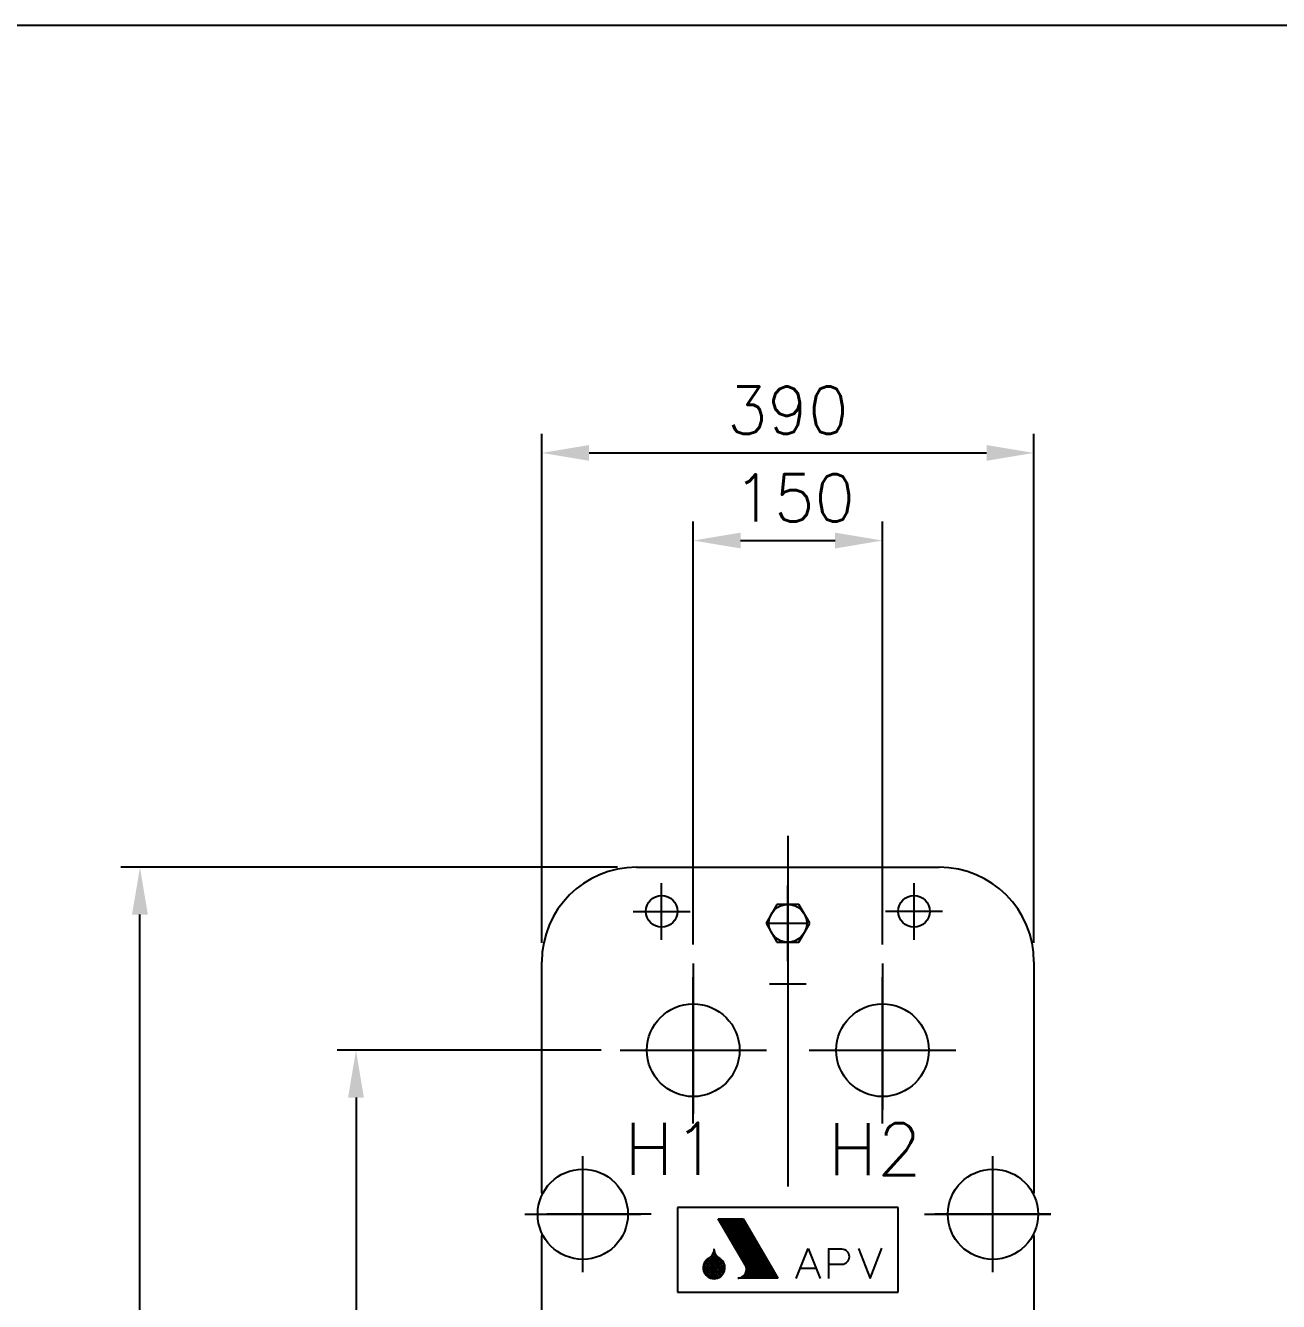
# Model space of a CAD drawing. Extents: x -206 to 10250, y 32 to 7175.
# Drawn here: x 4943 to 6669, y 5417 to 7175 of the extents above; entities that cross this region are included whole.
import ezdxf

# ---------------------------------------------------------------- set-up
doc = ezdxf.new("R2010")
doc.units = 0
doc.header["$LTSCALE"] = 187.5
doc.header["$PDSIZE"] = 200
doc.linetypes.add('CENTER', pattern=[2, 1.25, -0.25, 0.25, -0.25])
doc.layers.get('DEFPOINTS').update_dxf_attribs({"linetype": 'CONTINUOUS'})
for name, color, linetype in [('csl', 1, 'CENTER'), ('dim', 1, 'CONTINUOUS'), ('fsl', 3, 'CONTINUOUS'), ('HATCH', 4, 'CONTINUOUS'), ('MAINFRAME', 7, 'CONTINUOUS'), ('text', 2, 'CONTINUOUS'), ('TSL', 6, 'CONTINUOUS')]:
    doc.layers.add(name, color=color, linetype=linetype)
doc.styles.add('25', font='romans.shx', dxfattribs={"height": 62.5})
doc.styles.get("Standard").update_dxf_attribs({"font": 'romans'})
doc.dimstyles.get("Standard").update_dxf_attribs({"dimscale": 25, "dimtxt": 2.5, "dimasz": 2.5, "dimexe": 1, "dimexo": 1, "dimgap": 0.5, "dimtad": 1, "dimdec": 8, "dimdsep": 46, "dimtxsty": 'STANDARD', "dimcen": 3.5, "dimdle": 2, "dimclrd": 256, "dimclre": 256, "dimclrt": 2, "dimadec": 0, "dimazin": 0, "dimtfac": 0.72, "dimtmove": 0, "dimatfit": 0, "dimfxl": 1, "dimtolj": 1, "dimarcsym": 0})

# ---------------------------------------------------------------- blocks, each defined once
blk = doc.blocks.new('*d2_20')
at = {"layer": 'DEFPOINTS', "color": 0}
for p in [(5100.6, 6015.4), (5784.5, 6015.4), (5684.5, 3590.9)]:
    blk.add_point(p, dxfattribs=at)
at = {"layer": 'DIM', "lineweight": -2}
for p, q in [((5758.4, 6015.4), (5074.5, 6015.4)), ((5100.6, 3656.1), (5100.6, 5950.2)), ((5658.4, 3590.9), (5074.5, 3590.9))]:
    blk.add_line(p, q, dxfattribs=at)
at = {"layer": 'DIM'}
for points in [[(5089.7, 5950.2), (5111.5, 5950.2), (5100.6, 6015.4)], [(5089.7, 3656.1), (5111.5, 3656.1), (5100.6, 3590.9)]]:
    blk.add_solid(points, dxfattribs=at)
at = {"layer": 'DIM', "color": 2, "insert": (5041.9, 4803.2), "char_height": 65.19, "attachment_point": 5, "rotation": 90}
blk.add_mtext('\\A1;1395', dxfattribs=at)
blk = doc.blocks.new('*d7_25')
at = {"layer": 'DEFPOINTS', "color": 0}
for p in [(6123.4, 6465.5), (5862.7, 5882.8), (6123.4, 5882.8)]:
    blk.add_point(p, dxfattribs=at)
at = {"layer": 'DIM', "lineweight": -2}
for p, q in [((5862.7, 5908.9), (5862.7, 6491.6)), ((6123.4, 5908.9), (6123.4, 6491.6)), ((5927.9, 6465.5), (6058.2, 6465.5))]:
    blk.add_line(p, q, dxfattribs=at)
at = {"layer": 'DIM'}
for points in [[(5927.9, 6476.4), (5927.9, 6454.6), (5862.7, 6465.5)], [(6058.2, 6476.4), (6058.2, 6454.6), (6123.4, 6465.5)]]:
    blk.add_solid(points, dxfattribs=at)
at = {"layer": 'DIM', "color": 2, "insert": (6001.8, 6524.2), "char_height": 65.19, "attachment_point": 5}
blk.add_mtext('\\A1;150', dxfattribs=at)
blk = doc.blocks.new('*d8_26')
at = {"layer": 'DEFPOINTS', "color": 0}
for p in [(6332, 6586.2), (5654.1, 5885.1), (6332, 5885.1)]:
    blk.add_point(p, dxfattribs=at)
at = {"layer": 'DIM', "lineweight": -2}
for p, q in [((5654.1, 5911.1), (5654.1, 6612.3)), ((6332, 5911.1), (6332, 6612.3)), ((5719.3, 6586.2), (6266.8, 6586.2))]:
    blk.add_line(p, q, dxfattribs=at)
at = {"layer": 'DIM'}
for points in [[(5719.3, 6597.1), (5719.3, 6575.4), (5654.1, 6586.2)], [(6266.8, 6597.1), (6266.8, 6575.4), (6332, 6586.2)]]:
    blk.add_solid(points, dxfattribs=at)
at = {"layer": 'DIM', "color": 2, "insert": (5993, 6644.9), "char_height": 65.19, "attachment_point": 5}
blk.add_mtext('\\A1;390', dxfattribs=at)
blk = doc.blocks.new('*d9_27')
at = {"layer": 'DEFPOINTS', "color": 0}
for p in [(5761.9, 5763.4), (5398.2, 4372.7), (5762.8, 4372.7)]:
    blk.add_point(p, dxfattribs=at)
at = {"layer": 'DIM', "lineweight": -2}
for p, q in [((5735.8, 5763.4), (5372.1, 5763.4)), ((5398.2, 5698.2), (5398.2, 4437.9)), ((5736.7, 4372.7), (5372.1, 4372.7))]:
    blk.add_line(p, q, dxfattribs=at)
at = {"layer": 'DIM'}
for points in [[(5387.3, 5698.2), (5409, 5698.2), (5398.2, 5763.4)], [(5387.3, 4437.9), (5409, 4437.9), (5398.2, 4372.7)]]:
    blk.add_solid(points, dxfattribs=at)
at = {"layer": 'DIM', "color": 2, "insert": (5339.5, 5068.1), "char_height": 65.19, "attachment_point": 5, "rotation": 90}
blk.add_mtext('\\A1;800', dxfattribs=at)

msp = doc.modelspace()

# ---------------------------------------------------------------- linework, layer by layer
at = {"layer": 'CSL', "ltscale": 10}
for p, q in [((5993.04746178, 6058.54142887), (5993.04746178, 5575.47747365)), ((5862.67500673, 5882.82830331), (5862.67500673, 5675.74639731)), ((6123.41991683, 5882.82830331), (6123.41991683, 5681.13128264)), ((5862.67500673, 5662.55451589), (5862.67500673, 5864.19724637)), ((6123.41991683, 5662.55451589), (6123.41991683, 5864.19724637)), ((5761.85364149, 5763.37588113), (5963.49637197, 5763.37588113)), ((6022.59855159, 5763.37588113), (6224.24128207, 5763.37588113)), ((5710.57380917, 5457.49750371), (5710.57380917, 5617.29641437)), ((5710.57380917, 5457.49750371), (5710.57380917, 5617.29641437)), ((6275.52111439, 5457.49750371), (6275.52111439, 5617.29641437)), ((6275.52111439, 5457.49750371), (6275.52111439, 5617.29641437)), ((5630.67435384, 5537.39695904), (5790.4732645, 5537.39695904)), ((5630.67435384, 5537.39695904), (5790.4732645, 5537.39695904)), ((5804.72135133, 5537.39695904), (5661.03227625, 5537.39695904)), ((6181.37357223, 5537.39695904), (6325.06264731, 5537.39695904)), ((6195.62165906, 5537.39695904), (6355.42056972, 5537.39695904)), ((6355.42056972, 5537.39695904), (6195.62165906, 5537.39695904))]:
    msp.add_line(p, q, dxfattribs=at)
at = {"layer": 'CSL', "linetype": 'Continuous', "ltscale": 10}
for p, q in [((5819.21752171, 5915.47707869), (5819.21752171, 5993.70055172)), ((5819.21752171, 5915.47707869), (5819.21752171, 5993.70055172)), ((5993.04746178, 5886.09981882), (5993.04746178, 5990.39778286)), ((6166.87740185, 5915.47707869), (6166.87740185, 5993.70055172)), ((6166.87740185, 5915.47707869), (6166.87740185, 5993.70055172)), ((5780.1057852, 5954.58881521), (5858.32925823, 5954.58881521)), ((5780.1057852, 5954.58881521), (5858.32925823, 5954.58881521)), ((6205.98913837, 5954.58881521), (6127.76566533, 5954.58881521)), ((6205.98913837, 5954.58881521), (6127.76566533, 5954.58881521)), ((5967.91789375, 5938.24880084), (6018.17702981, 5938.24880084)), ((5967.91789375, 5854.81042961), (6018.17702981, 5854.81042961))]:
    msp.add_line(p, q, dxfattribs=at)
at = {"layer": 'DIM'}
for p, q in [((5993.04746178, 5923.299426), (5993.04746178, 5958.06541401)), ((6314.17931129, 5940.68242), (6314.17931129, 5940.68242))]:
    msp.add_line(p, q, dxfattribs=at)
at = {"layer": 'FSL'}
for p, q in [((5784.4515337, 6015.42929423), (6201.64338986, 6015.42929423)), ((5977.99334738, 5964.32329185), (5962.93923297, 5938.24880084)), ((6008.10157618, 5964.32329185), (5977.99334738, 5964.32329185)), ((6023.15569059, 5938.24880084), (6008.10157618, 5964.32329185)), ((5962.93923297, 5938.24880084), (5977.99334738, 5912.17430983)), ((6008.10157618, 5912.17430983), (6023.15569059, 5938.24880084)), ((5977.99334738, 5912.17430983), (6008.10157618, 5912.17430983)), ((5654.07907865, 5566.94804885), (5654.07907865, 5885.05683918)), ((6332.01584492, 5885.05683918), (6332.01584492, 5566.94804885)), ((5654.07907865, 4628.92789298), (5654.07907865, 5507.84586923)), ((6332.01584492, 5507.84586923), (6332.01584492, 4628.92789298))]:
    msp.add_line(p, q, dxfattribs=at)
for centre, radius in [((5819.21752171, 5954.58881521), 21.72874251), ((5819.21752171, 5954.58881521), 21.72874251), ((5993.04746178, 5938.24880084), 26.07449101), ((6166.87740185, 5954.58881521), 21.72874251), ((6166.87740185, 5954.58881521), 21.72874251), ((5862.67500673, 5763.37588113), 63.88250298), ((6123.41991683, 5763.37588113), 63.88250298), ((5710.57380917, 5537.39695904), 62.14420357), ((6275.52111439, 5537.39695904), 62.14420357)]:
    msp.add_circle(centre, radius, dxfattribs=at)
for centre, radius, start, end in [((5784.4515337, 5885.05683918), 130.37245505, 90, 180), ((6201.64338986, 5885.05683918), 130.37245505, 0, 90), ((5656.68652775, 5566.94804885), 2.6074491, 180, 227.1751165545), ((6329.40839581, 5566.94804885), 2.6074491, 312.8248834454, 0), ((5656.68652775, 5507.84586923), 2.6074491, 132.8248834455, 180), ((6329.40839581, 5507.84586923), 2.6074491, 0, 47.1751165546)]:
    msp.add_arc(centre, radius, start, end, dxfattribs=at)
at = {"layer": 'HATCH'}
for p, q in [((5934.45331382, 5467.80231245), (5897.27200194, 5530.93778493)), ((5897.27200194, 5530.93778493), (5931.27643035, 5530.93778493)), ((5897.2951733, 5530.89843897), (5897.33451926, 5530.93778493)), ((5978.78866347, 5449.46366013), (5897.31453866, 5530.93778493)), ((5897.50772676, 5530.53751401), (5897.90799769, 5530.93778493)), ((5897.72028023, 5530.17658905), (5898.48147611, 5530.93778493)), ((5979.10787541, 5449.71792661), (5897.88801709, 5530.93778493)), ((5897.93283369, 5529.81566409), (5899.05495454, 5530.93778493)), ((5978.21518504, 5449.46366013), (5898.03261637, 5529.6462288)), ((5898.14538716, 5529.45473913), (5899.62843296, 5530.93778493)), ((5898.35794063, 5529.09381417), (5900.20191139, 5530.93778493)), ((5978.28632388, 5451.11295656), (5898.46149551, 5530.93778493)), ((5898.57049409, 5528.73288921), (5900.77538982, 5530.93778493)), ((5898.78304756, 5528.37196425), (5901.34886824, 5530.93778493)), ((5977.64170661, 5449.46366013), (5898.85416789, 5528.25119885)), ((5898.99560102, 5528.01103929), (5901.92234667, 5530.93778493)), ((5977.46477236, 5452.50798652), (5899.03497394, 5530.93778493)), ((5899.20815449, 5527.65011433), (5902.4958251, 5530.93778493)), ((5899.42070796, 5527.28918937), (5903.06930352, 5530.93778493)), ((5976.64322083, 5453.90301647), (5899.60845237, 5530.93778493)), ((5899.63326142, 5526.92826441), (5903.64278195, 5530.93778493)), ((5977.06822819, 5449.46366013), (5899.67571942, 5526.8561689)), ((5899.84581489, 5526.56733945), (5904.21626038, 5530.93778493)), ((5900.05836836, 5526.20641449), (5904.7897388, 5530.93778493)), ((5975.82166931, 5455.29804642), (5900.18193079, 5530.93778493)), ((5900.27092182, 5525.84548953), (5905.36321723, 5530.93778493)), ((5900.48347529, 5525.48456457), (5905.93669566, 5530.93778493)), ((5976.49474976, 5449.46366013), (5900.49727094, 5525.46113894)), ((5900.69602875, 5525.12363961), (5906.51017408, 5530.93778493)), ((5975.00011778, 5456.69307637), (5900.75540922, 5530.93778493)), ((5900.90858222, 5524.76271464), (5907.08365251, 5530.93778493)), ((5901.12113569, 5524.40178968), (5907.65713094, 5530.93778493)), ((5975.92127134, 5449.46366013), (5901.31882247, 5524.06610899)), ((5974.17856626, 5458.08810632), (5901.32888765, 5530.93778493)), ((5901.33368915, 5524.04086472), (5908.23060936, 5530.93778493)), ((5901.54624262, 5523.67993976), (5908.80408779, 5530.93778493)), ((5901.75879608, 5523.3190148), (5909.37756621, 5530.93778493)), ((5973.35701473, 5459.48313628), (5901.90236607, 5530.93778493)), ((5901.97134955, 5522.95808984), (5909.95104464, 5530.93778493)), ((5975.34779291, 5449.46366013), (5902.140374, 5522.67107904)), ((5902.18390302, 5522.59716488), (5910.52452307, 5530.93778493)), ((5902.39645648, 5522.23623992), (5911.09800149, 5530.93778493)), ((5972.5354632, 5460.87816623), (5902.4758445, 5530.93778493)), ((5902.60900995, 5521.87531496), (5911.67147992, 5530.93778493)), ((5902.82156342, 5521.51439), (5912.24495835, 5530.93778493)), ((5974.77431448, 5449.46366013), (5902.96192552, 5521.27604909)), ((5903.03411688, 5521.15346504), (5912.81843677, 5530.93778493)), ((5971.71391168, 5462.27319618), (5903.04932293, 5530.93778493)), ((5903.24667035, 5520.79254008), (5913.3919152, 5530.93778493)), ((5903.45922381, 5520.43161512), (5913.96539363, 5530.93778493)), ((5970.89236015, 5463.66822613), (5903.62280135, 5530.93778493)), ((5903.67177728, 5520.07069016), (5914.53887205, 5530.93778493)), ((5974.20083606, 5449.46366013), (5903.78347705, 5519.88101914)), ((5903.88433075, 5519.7097652), (5915.11235048, 5530.93778493)), ((5904.09688421, 5519.34884024), (5915.68582891, 5530.93778493)), ((5970.07080863, 5465.06325608), (5904.19627978, 5530.93778493)), ((5904.30943768, 5518.98791528), (5916.25930733, 5530.93778493)), ((5904.52199115, 5518.62699032), (5916.83278576, 5530.93778493)), ((5904.73454461, 5518.26606536), (5917.40626418, 5530.93778493)), ((5969.2492571, 5466.45828604), (5904.7697582, 5530.93778493)), ((5904.94709808, 5517.9051404), (5917.97974261, 5530.93778493)), ((5905.15965154, 5517.54421544), (5918.55322104, 5530.93778493)), ((5968.42770558, 5467.85331599), (5905.34323663, 5530.93778493)), ((5905.37220501, 5517.18329048), (5919.12669946, 5530.93778493)), ((5905.58475848, 5516.82236552), (5919.70017789, 5530.93778493)), ((5905.79731194, 5516.46144056), (5920.27365632, 5530.93778493)), ((5967.60615405, 5469.24834594), (5905.91671506, 5530.93778493)), ((5906.00986541, 5516.1005156), (5920.84713474, 5530.93778493)), ((5906.22241887, 5515.73959064), (5921.42061317, 5530.93778493)), ((5906.43497234, 5515.37866568), (5921.9940916, 5530.93778493)), ((5966.78460253, 5470.64337589), (5906.49019348, 5530.93778493)), ((5906.64752581, 5515.01774072), (5922.56757002, 5530.93778493)), ((5906.86007927, 5514.65681576), (5923.14104845, 5530.93778493)), ((5965.963051, 5472.03840584), (5907.06367191, 5530.93778493)), ((5907.07263274, 5514.2958908), (5923.71452688, 5530.93778493)), ((5907.28518621, 5513.93496584), (5924.2880053, 5530.93778493)), ((5907.49773967, 5513.57404088), (5924.86148373, 5530.93778493)), ((5965.14149947, 5473.4334358), (5907.63715034, 5530.93778493)), ((5907.71029314, 5513.21311592), (5925.43496215, 5530.93778493)), ((5907.9228466, 5512.85219096), (5926.00844058, 5530.93778493)), ((5908.13540007, 5512.491266), (5926.58191901, 5530.93778493)), ((5964.31994795, 5474.82846575), (5908.21062876, 5530.93778493)), ((5908.34795354, 5512.13034104), (5927.15539743, 5530.93778493)), ((5908.560507, 5511.76941608), (5927.72887586, 5530.93778493)), ((5908.77306047, 5511.40849112), (5928.30235429, 5530.93778493)), ((5963.49839642, 5476.2234957), (5908.78410719, 5530.93778493)), ((5908.98561393, 5511.04756616), (5928.87583271, 5530.93778493)), ((5909.1981674, 5510.6866412), (5929.44931114, 5530.93778493)), ((5962.6768449, 5477.61852565), (5909.35758562, 5530.93778493)), ((5909.41072087, 5510.32571623), (5930.02278957, 5530.93778493)), ((5909.62327433, 5509.96479127), (5930.59626799, 5530.93778493)), ((5909.8358278, 5509.60386631), (5931.16974642, 5530.93778493)), ((5961.85529337, 5479.0135556), (5909.93106404, 5530.93778493)), ((5910.04838127, 5509.24294135), (5931.44944259, 5530.64400268)), ((5910.26093473, 5508.88201639), (5931.66199605, 5530.28307772)), ((5910.4734882, 5508.52109143), (5931.87454952, 5529.92215276)), ((5961.03374185, 5480.40858556), (5910.50454247, 5530.93778493)), ((5910.68604166, 5508.16016647), (5932.08710299, 5529.5612278)), ((5910.89859513, 5507.79924151), (5932.29965645, 5529.20030284)), ((5960.21219032, 5481.80361551), (5911.0780209, 5530.93778493)), ((5911.1111486, 5507.43831655), (5932.51220992, 5528.83937788)), ((5911.32370206, 5507.07739159), (5932.72476339, 5528.47845292)), ((5911.53625553, 5506.71646663), (5932.93731685, 5528.11752795)), ((5959.39063879, 5483.19864546), (5911.65149932, 5530.93778493)), ((5911.748809, 5506.35554167), (5933.14987032, 5527.75660299)), ((5911.96136246, 5505.99461671), (5933.36242378, 5527.39567803)), ((5912.17391593, 5505.63369175), (5933.57497725, 5527.03475307)), ((5958.56908727, 5484.59367541), (5912.22497775, 5530.93778493)), ((5912.38646939, 5505.27276679), (5933.78753072, 5526.67382811)), ((5912.59902286, 5504.91184183), (5934.00008418, 5526.31290315)), ((5957.74753574, 5485.98870536), (5912.79845618, 5530.93778493)), ((5912.81157633, 5504.55091687), (5934.21263765, 5525.95197819)), ((5913.02412979, 5504.18999191), (5934.42519111, 5525.59105323)), ((5913.23668326, 5503.82906695), (5934.63774458, 5525.23012827)), ((5956.92598422, 5487.38373532), (5913.3719346, 5530.93778493)), ((5913.44923672, 5503.46814199), (5934.85029805, 5524.86920331)), ((5913.66179019, 5503.10721703), (5935.06285151, 5524.50827835)), ((5913.87434366, 5502.74629207), (5935.27540498, 5524.14735339)), ((5956.10443269, 5488.77876527), (5913.94541303, 5530.93778493)), ((5914.08689712, 5502.38536711), (5935.48795845, 5523.78642843)), ((5914.29945059, 5502.02444215), (5935.70051191, 5523.42550347)), ((5914.51200406, 5501.66351719), (5935.91306538, 5523.06457851)), ((5955.28288117, 5490.17379522), (5914.51889145, 5530.93778493)), ((5914.72455752, 5501.30259223), (5936.12561884, 5522.70365355)), ((5914.93711099, 5500.94166727), (5936.33817231, 5522.34272859)), ((5954.46132964, 5491.56882517), (5915.09236988, 5530.93778493)), ((5915.14966445, 5500.58074231), (5936.55072578, 5521.98180363)), ((5915.36221792, 5500.21981735), (5936.76327924, 5521.62087867)), ((5915.57477139, 5499.85889239), (5936.97583271, 5521.25995371)), ((5953.63977812, 5492.96385513), (5915.66584831, 5530.93778493)), ((5915.78732485, 5499.49796743), (5937.18838618, 5520.89902875)), ((5915.99987832, 5499.13704247), (5937.40093964, 5520.53810379)), ((5916.21243178, 5498.77611751), (5937.61349311, 5520.17717883)), ((5952.81822659, 5494.35888508), (5916.23932673, 5530.93778493)), ((5916.42498525, 5498.41519255), (5937.82604657, 5519.81625387)), ((5916.63753872, 5498.05426759), (5938.03860004, 5519.45532891)), ((5951.99667506, 5495.75391503), (5916.81280516, 5530.93778493)), ((5951.17512354, 5497.14894498), (5917.38628359, 5530.93778493)), ((5950.35357201, 5498.54397493), (5917.95976201, 5530.93778493)), ((5949.53202049, 5499.93900489), (5918.53324044, 5530.93778493)), ((5948.71046896, 5501.33403484), (5919.10671887, 5530.93778493)), ((5947.88891744, 5502.72906479), (5919.68019729, 5530.93778493)), ((5947.06736591, 5504.12409474), (5920.25367572, 5530.93778493)), ((5946.24581439, 5505.51912469), (5920.82715415, 5530.93778493)), ((5945.42426286, 5506.91415465), (5921.40063257, 5530.93778493)), ((5944.60271133, 5508.3091846), (5921.974111, 5530.93778493)), ((5943.78115981, 5509.70421455), (5922.54758942, 5530.93778493)), ((5942.95960828, 5511.0992445), (5923.12106785, 5530.93778493)), ((5942.13805676, 5512.49427445), (5923.69454628, 5530.93778493)), ((5941.31650523, 5513.88930441), (5924.2680247, 5530.93778493)), ((5940.49495371, 5515.28433436), (5924.84150313, 5530.93778493)), ((5939.67340218, 5516.67936431), (5925.41498156, 5530.93778493)), ((5938.85185065, 5518.07439426), (5925.98845998, 5530.93778493)), ((5938.03029913, 5519.46942421), (5926.56193841, 5530.93778493)), ((5937.2087476, 5520.86445417), (5927.13541684, 5530.93778493)), ((5936.38719608, 5522.25948412), (5927.70889526, 5530.93778493)), ((5935.56564455, 5523.65451407), (5928.28237369, 5530.93778493)), ((5934.74409303, 5525.04954402), (5928.85585212, 5530.93778493)), ((5933.9225415, 5526.44457397), (5929.42933054, 5530.93778493)), ((5933.10098998, 5527.83960393), (5930.00280897, 5530.93778493)), ((5932.27943845, 5529.23463388), (5930.57628739, 5530.93778493)), ((5931.45788692, 5530.62966383), (5931.14976582, 5530.93778493)), ((5931.27643035, 5530.93778493), (5979.25761629, 5449.46366013)), ((5973.62735763, 5449.46366013), (5904.60502857, 5518.48598918)), ((5973.0538792, 5449.46366013), (5905.4265801, 5517.09095923)), ((5972.48040078, 5449.46366013), (5906.24813162, 5515.69592928)), ((5971.90692235, 5449.46366013), (5907.06968315, 5514.30089933)), ((5971.33344392, 5449.46366013), (5907.89123468, 5512.90586938)), ((5970.7599655, 5449.46366013), (5908.7127862, 5511.51083942)), ((5970.18648707, 5449.46366013), (5909.53433773, 5510.11580947)), ((5969.61300864, 5449.46366013), (5910.35588925, 5508.72077952)), ((5969.03953022, 5449.46366013), (5911.17744078, 5507.32574957)), ((5968.46605179, 5449.46366013), (5911.9989923, 5505.93071962)), ((5967.89257337, 5449.46366013), (5912.82054383, 5504.53568966)), ((5967.31909494, 5449.46366013), (5913.64209535, 5503.14065971)), ((5916.85009218, 5497.69334263), (5938.25115351, 5519.09440395)), ((5917.06264565, 5497.33241767), (5938.46370697, 5518.73347899)), ((5917.27519912, 5496.97149271), (5938.67626044, 5518.37255403)), ((5917.48775258, 5496.61056775), (5938.8888139, 5518.01162907)), ((5917.70030605, 5496.24964278), (5939.10136737, 5517.65070411)), ((5917.91285951, 5495.88871782), (5939.31392084, 5517.28977915)), ((5918.12541298, 5495.52779286), (5939.5264743, 5516.92885419)), ((5918.33796645, 5495.1668679), (5939.73902777, 5516.56792923)), ((5918.55051991, 5494.80594294), (5939.95158124, 5516.20700427)), ((5918.76307338, 5494.44501798), (5940.1641347, 5515.84607931)), ((5918.97562685, 5494.08409302), (5940.37668817, 5515.48515435)), ((5919.18818031, 5493.72316806), (5940.58924163, 5515.12422939)), ((5919.40073378, 5493.3622431), (5940.8017951, 5514.76330443)), ((5919.61328724, 5493.00131814), (5941.01434857, 5514.40237947)), ((5919.82584071, 5492.64039318), (5941.22690203, 5514.04145451)), ((5920.03839418, 5492.27946822), (5941.4394555, 5513.68052954)), ((5920.25094764, 5491.91854326), (5941.65200896, 5513.31960458)), ((5920.46350111, 5491.5576183), (5941.86456243, 5512.95867962)), ((5920.67605457, 5491.19669334), (5942.0771159, 5512.59775466)), ((5920.88860804, 5490.83576838), (5942.28966936, 5512.2368297)), ((5921.10116151, 5490.47484342), (5942.50222283, 5511.87590474)), ((5921.31371497, 5490.11391846), (5942.7147763, 5511.51497978)), ((5921.52626844, 5489.7529935), (5942.92732976, 5511.15405482)), ((5921.73882191, 5489.39206854), (5943.13988323, 5510.79312986)), ((5921.95137537, 5489.03114358), (5943.35243669, 5510.4322049)), ((5922.16392884, 5488.67021862), (5943.56499016, 5510.07127994)), ((5922.3764823, 5488.30929366), (5943.77754363, 5509.71035498)), ((5922.58903577, 5487.9483687), (5943.99009709, 5509.34943002)), ((5922.80158924, 5487.58744374), (5944.20265056, 5508.98850506)), ((5923.0141427, 5487.22651878), (5944.41520403, 5508.6275801)), ((5923.22669617, 5486.86559382), (5944.62775749, 5508.26665514)), ((5923.43924963, 5486.50466886), (5944.84031096, 5507.90573018)), ((5923.6518031, 5486.1437439), (5945.05286442, 5507.54480522)), ((5923.86435657, 5485.78281894), (5945.26541789, 5507.18388026)), ((5924.07691003, 5485.42189398), (5945.47797136, 5506.8229553)), ((5924.2894635, 5485.06096902), (5945.69052482, 5506.46203034)), ((5924.50201697, 5484.70004406), (5945.90307829, 5506.10110538)), ((5924.71457043, 5484.3391191), (5946.11563175, 5505.74018042)), ((5924.9271239, 5483.97819414), (5946.32818522, 5505.37925546)), ((5925.13967736, 5483.61726918), (5946.54073869, 5505.0183305)), ((5925.35223083, 5483.25634422), (5946.75329215, 5504.65740554)), ((5925.5647843, 5482.89541926), (5946.96584562, 5504.29648058)), ((5925.77733776, 5482.5344943), (5947.17839909, 5503.93555562)), ((5925.98989123, 5482.17356933), (5947.39095255, 5503.57463066)), ((5926.2024447, 5481.81264437), (5947.60350602, 5503.2137057)), ((5926.41499816, 5481.45171941), (5947.81605948, 5502.85278074)), ((5926.62755163, 5481.09079445), (5948.02861295, 5502.49185578)), ((5926.84010509, 5480.72986949), (5948.24116642, 5502.13093082)), ((5888.7649946, 5481.03850691), (5892.23455151, 5484.50806382)), ((5892.29919495, 5484.33605496), (5890.96563656, 5485.66961335)), ((5891.29114644, 5487.10464903), (5891.49851792, 5487.31202052)), ((5891.48378434, 5488.69145586), (5891.33130717, 5488.84393303)), ((5966.74561651, 5449.46366013), (5914.46364688, 5501.74562976)), ((5966.17213809, 5449.46366013), (5915.28519841, 5500.35059981)), ((5965.59865966, 5449.46366013), (5916.10674993, 5498.95556986)), ((5965.02518123, 5449.46366013), (5916.92830146, 5497.5605399)), ((5964.45170281, 5449.46366013), (5917.74985298, 5496.16550995)), ((5963.87822438, 5449.46366013), (5918.57140451, 5494.77048)), ((5963.30474595, 5449.46366013), (5919.39295603, 5493.37545005)), ((5962.73126753, 5449.46366013), (5920.21450756, 5491.9804201)), ((5962.1577891, 5449.46366013), (5921.03605908, 5490.58539014)), ((5961.58431067, 5449.46366013), (5921.85761061, 5489.19036019)), ((5961.01083225, 5449.46366013), (5922.67916214, 5487.79533024)), ((5960.43735382, 5449.46366013), (5923.50071366, 5486.40030029)), ((5959.8638754, 5449.46366013), (5924.32226519, 5485.00527034)), ((5927.05265856, 5480.36894453), (5948.45371988, 5501.77000586)), ((5927.26521203, 5480.00801957), (5948.66627335, 5501.4090809)), ((5927.47776549, 5479.64709461), (5948.87882681, 5501.04815594)), ((5927.69031896, 5479.28616965), (5949.09138028, 5500.68723098)), ((5927.90287242, 5478.92524469), (5949.30393375, 5500.32630602)), ((5928.11542589, 5478.56431973), (5949.51648721, 5499.96538106)), ((5928.32797936, 5478.20339477), (5949.72904068, 5499.60445609)), ((5928.54053282, 5477.84246981), (5949.94159415, 5499.24353113)), ((5928.75308629, 5477.48154485), (5950.15414761, 5498.88260617)), ((5928.96563976, 5477.12061989), (5950.36670108, 5498.52168121)), ((5929.17819322, 5476.75969493), (5950.57925454, 5498.16075625)), ((5929.39074669, 5476.39876997), (5950.79180801, 5497.79983129)), ((5929.60330015, 5476.03784501), (5951.00436148, 5497.43890633)), ((5929.81585362, 5475.67692005), (5951.21691494, 5497.07798137)), ((5930.02840709, 5475.31599509), (5951.42946841, 5496.71705641)), ((5930.24096055, 5474.95507013), (5951.64202188, 5496.35613145)), ((5930.45351402, 5474.59414517), (5951.85457534, 5495.99520649)), ((5930.66606748, 5474.23322021), (5952.06712881, 5495.63428153)), ((5930.87862095, 5473.87229525), (5952.27968227, 5495.27335657)), ((5931.09117442, 5473.51137029), (5952.49223574, 5494.91243161)), ((5931.30372788, 5473.15044533), (5952.70478921, 5494.55150665)), ((5931.51628135, 5472.78952037), (5952.91734267, 5494.19058169)), ((5931.72883482, 5472.42859541), (5953.12989614, 5493.82965673)), ((5931.94138828, 5472.06767045), (5953.3424496, 5493.46873177)), ((5932.15394175, 5471.70674549), (5953.55500307, 5493.10780681)), ((5932.36649521, 5471.34582053), (5953.76755654, 5492.74688185)), ((5932.57904868, 5470.98489557), (5953.98011, 5492.38595689)), ((5932.79160215, 5470.62397061), (5954.19266347, 5492.02503193)), ((5933.00415561, 5470.26304565), (5954.40521694, 5491.66410697)), ((5933.21670908, 5469.90212069), (5954.6177704, 5491.30318201)), ((5933.42926255, 5469.54119573), (5954.83032387, 5490.94225705)), ((5933.64181601, 5469.18027077), (5955.04287733, 5490.58133209)), ((5933.85436948, 5468.81934581), (5955.2554308, 5490.22040713)), ((5934.06692294, 5468.45842085), (5955.46798427, 5489.85948217)), ((5934.27947641, 5468.09749589), (5955.68053773, 5489.49855721)), ((5934.49185485, 5467.7363959), (5955.8930912, 5489.13763225)), ((5934.69714149, 5467.36820411), (5956.10564466, 5488.77670729)), ((5934.89152035, 5466.98910454), (5956.31819813, 5488.41578233)), ((5935.07461537, 5466.59872114), (5956.5307516, 5488.05485737)), ((5935.24598366, 5466.19661101), (5956.74330506, 5487.69393241)), ((5935.40510447, 5465.78225339), (5956.95585853, 5487.33300745)), ((5935.55136514, 5465.35503563), (5957.168412, 5486.97208249)), ((5935.68404302, 5464.91423509), (5957.38096546, 5486.61115753)), ((5935.8022818, 5464.45899544), (5957.59351893, 5486.25023257)), ((5935.90506026, 5463.98829547), (5957.80607239, 5485.88930761)), ((5935.99115018, 5463.50090696), (5958.01862586, 5485.52838264)), ((5936.05905845, 5462.99533681), (5958.23117933, 5485.16745768)), ((5936.10694578, 5462.46974571), (5958.44373279, 5484.80653272)), ((5936.13250883, 5461.92183034), (5958.65628626, 5484.44560776)), ((6004.5908219, 5448.76499553), (6020.99776606, 5490.04793833)), ((6020.99776606, 5490.04793833), (6037.40471022, 5448.76499553)), ((6067.50773913, 5489.24406548), (6048.69463788, 5489.24406548)), ((6048.80264192, 5490.28935905), (6048.80264192, 5448.76499553)), ((6090.30255951, 5490.04793833), (6106.22694649, 5449.00641625)), ((6106.22694649, 5449.00641625), (6122.63389065, 5490.53077976)), ((5876.47547095, 5465.20899297), (5893.37162652, 5482.10514854)), ((5876.51789216, 5461.71142389), (5894.83753095, 5480.03106269)), ((5895.56702792, 5449.20830941), (5876.97950822, 5467.79582912)), ((5877.18273212, 5458.83627356), (5896.60388602, 5478.25742747)), ((5877.87767153, 5470.15118383), (5885.16613189, 5477.43964419)), ((5898.11467163, 5450.20065599), (5877.9718548, 5470.34347282)), ((5878.26571542, 5456.37926658), (5898.67416568, 5476.78771684)), ((5900.3121534, 5451.5431645), (5879.31436331, 5472.5409546)), ((5879.68487499, 5454.25843586), (5900.79499641, 5475.36855728)), ((5902.20184857, 5453.19345962), (5880.96465843, 5474.43064976)), ((5881.40678805, 5452.44035864), (5902.61307363, 5473.64664421)), ((5903.79434819, 5455.14095029), (5882.9121491, 5476.02314938)), ((5883.42723542, 5450.92081572), (5904.13261654, 5471.62619684)), ((5905.07376099, 5457.40152778), (5885.08946167, 5477.3858271)), ((5885.76912356, 5449.72271357), (5905.33071869, 5469.2843087)), ((5905.98957115, 5460.02570791), (5887.0240179, 5478.99126115)), ((5906.42261301, 5463.13265633), (5888.66146094, 5480.8938084)), ((5906.03741492, 5467.0578447), (5889.99003638, 5483.10522325)), ((5898.5571046, 5476.85170155), (5898.5571046, 5476.85170155)), ((5959.29039697, 5449.46366013), (5925.14381671, 5483.61024038)), ((5958.71691854, 5449.46366013), (5925.96536824, 5482.21521043)), ((5958.14344012, 5449.46366013), (5926.78691976, 5480.82018048)), ((5957.56996169, 5449.46366013), (5927.60847129, 5479.42515053)), ((5956.99648326, 5449.46366013), (5928.43002282, 5478.03012058)), ((5956.42300484, 5449.46366013), (5929.25157434, 5476.63509062)), ((5929.40912289, 5449.46366013), (5960.78182092, 5480.83635816)), ((5929.98260131, 5449.46366013), (5960.99437439, 5480.4754332)), ((5955.84952641, 5449.46366013), (5930.07312587, 5475.24006067)), ((5930.55607974, 5449.46366013), (5961.20692785, 5480.11450824)), ((5955.27604798, 5449.46366013), (5930.89467739, 5473.84503072)), ((5931.12955817, 5449.46366013), (5961.41948132, 5479.75358328)), ((5931.70303659, 5449.46366013), (5961.63203479, 5479.39265832)), ((5954.70256956, 5449.46366013), (5931.71622892, 5472.45000077)), ((5932.27651502, 5449.46366013), (5961.84458825, 5479.03173336)), ((5954.12909113, 5449.46366013), (5932.53778044, 5471.05497082)), ((5932.84999345, 5449.46366013), (5962.05714172, 5478.6708084)), ((5953.5556127, 5449.46366013), (5933.35933197, 5469.65994086)), ((5933.42347187, 5449.46366013), (5962.26969518, 5478.30988344)), ((5933.7065674, 5454.33458306), (5960.56926745, 5481.19728312)), ((5933.9969503, 5449.46366013), (5962.48224865, 5477.94895848)), ((5952.98213428, 5449.46366013), (5934.18088349, 5468.26491091)), ((5934.57042872, 5449.46366013), (5962.69480212, 5477.58803352)), ((5934.70732562, 5455.90881971), (5960.35671399, 5481.55820808)), ((5952.40865585, 5449.46366013), (5934.89950002, 5466.97281596)), ((5935.14390715, 5449.46366013), (5962.90735558, 5477.22710856)), ((5935.21807936, 5456.99305188), (5960.14416052, 5481.91913304)), ((5935.54989424, 5457.89834519), (5959.93160706, 5482.280058)), ((5935.71738558, 5449.46366013), (5963.11990905, 5476.8661836)), ((5935.77820865, 5458.70013803), (5959.71905359, 5482.64098296)), ((5935.93587953, 5459.43128733), (5959.50650012, 5483.00190792)), ((5936.04079069, 5460.10967692), (5959.29394666, 5483.36283288)), ((5936.10397281, 5460.74633746), (5959.08139319, 5483.72375784)), ((5936.13280406, 5461.34864714), (5958.86883973, 5484.0846828)), ((5936.290864, 5449.46366013), (5963.33246251, 5476.50525864)), ((5936.86434243, 5449.46366013), (5963.54501598, 5476.14433368)), ((5937.43782086, 5449.46366013), (5963.75756945, 5475.78340872)), ((5938.01129928, 5449.46366013), (5963.97012291, 5475.42248376)), ((5938.58477771, 5449.46366013), (5964.18267638, 5475.0615588)), ((5939.15825614, 5449.46366013), (5964.39522985, 5474.70063384)), ((5939.73173456, 5449.46366013), (5964.60778331, 5474.33970888)), ((5940.30521299, 5449.46366013), (5964.82033678, 5473.97878392)), ((5940.87869142, 5449.46366013), (5965.03289024, 5473.61785896)), ((5941.45216984, 5449.46366013), (5965.24544371, 5473.256934)), ((5942.02564827, 5449.46366013), (5965.45799718, 5472.89600904)), ((5942.59912669, 5449.46366013), (5965.67055064, 5472.53508408)), ((5943.17260512, 5449.46366013), (5965.88310411, 5472.17415912)), ((5943.74608355, 5449.46366013), (5966.09565758, 5471.81323416)), ((5944.31956197, 5449.46366013), (5966.30821104, 5471.4523092)), ((5944.8930404, 5449.46366013), (5966.52076451, 5471.09138423)), ((5945.46651883, 5449.46366013), (5966.73331797, 5470.73045927)), ((5946.03999725, 5449.46366013), (5966.94587144, 5470.36953431)), ((5946.61347568, 5449.46366013), (5967.15842491, 5470.00860935)), ((5947.18695411, 5449.46366013), (5967.37097837, 5469.64768439)), ((5947.76043253, 5449.46366013), (5967.58353184, 5469.28675943)), ((5948.33391096, 5449.46366013), (5967.7960853, 5468.92583447)), ((5948.90738939, 5449.46366013), (5968.00863877, 5468.56490951)), ((5949.48086781, 5449.46366013), (5968.22119224, 5468.20398455)), ((5950.05434624, 5449.46366013), (5968.4337457, 5467.84305959)), ((5950.62782466, 5449.46366013), (5968.64629917, 5467.48213463)), ((5951.20130309, 5449.46366013), (5968.85885264, 5467.12120967)), ((5951.77478152, 5449.46366013), (5969.0714061, 5466.76028471)), ((6048.69463788, 5468.62426661), (6067.50773913, 5468.62426661)), ((5892.56856345, 5448.66678359), (5876.4379824, 5464.79736465)), ((5888.85357882, 5448.84177794), (5876.61297675, 5461.08238001)), ((5882.86104253, 5451.29432394), (5879.06552275, 5455.08984372)), ((5888.49472309, 5448.90832282), (5906.14510945, 5466.55870917)), ((5891.75245255, 5448.62606199), (5906.42737028, 5463.30097972)), ((5896.00946277, 5449.34308192), (5905.71035035, 5459.0439695)), ((5979.25761629, 5449.46366013), (5923.97071978, 5449.46366013)), ((5924.24781705, 5449.46366013), (5924.2510473, 5449.46689038)), ((5924.30821296, 5449.46366013), (5924.30365625, 5449.46821683)), ((5924.82129548, 5449.46366013), (5924.85335697, 5449.49572162)), ((5924.88169138, 5449.46366013), (5924.84988216, 5449.49546935)), ((5925.45516981, 5449.46366013), (5925.3739677, 5449.54486224)), ((5925.3947739, 5449.46366013), (5925.49001751, 5449.55890374)), ((5926.02864824, 5449.46366013), (5925.8781779, 5449.61413046)), ((5925.96825233, 5449.46366013), (5926.1684071, 5449.6638149)), ((5926.60212666, 5449.46366013), (5926.3643239, 5449.70146289)), ((5926.54173075, 5449.46366013), (5926.89955641, 5449.82148578)), ((5927.17560509, 5449.46366013), (5926.83387741, 5449.80538781)), ((5927.11520918, 5449.46366013), (5927.70134924, 5450.04980019)), ((5927.74908351, 5449.46366013), (5927.28805012, 5449.92469352)), ((5927.68868761, 5449.46366013), (5928.60664255, 5450.38161507)), ((5928.32256194, 5449.46366013), (5927.72785019, 5450.05837188)), ((5928.89604037, 5449.46366013), (5928.1541234, 5450.2055771)), ((5928.26216603, 5449.46366013), (5929.69087472, 5450.89236881)), ((5929.46951879, 5449.46366013), (5928.56758381, 5450.36559512)), ((5928.83564446, 5449.46366013), (5931.26511137, 5451.89312704)), ((5930.04299722, 5449.46366013), (5928.96883694, 5450.53782041)), ((5930.61647565, 5449.46366013), (5929.35839753, 5450.72173825)), ((5931.18995407, 5449.46366013), (5929.73670335, 5450.91691085)), ((5931.7634325, 5449.46366013), (5930.10412603, 5451.1229666)), ((5932.33691093, 5449.46366013), (5930.46097955, 5451.3395915)), ((5932.91038935, 5449.46366013), (5930.80752702, 5451.56652246)), ((5933.48386778, 5449.46366013), (5931.14398602, 5451.80354189)), ((5934.05734621, 5449.46366013), (5931.47053275, 5452.05047358)), ((5934.63082463, 5449.46366013), (5931.78730538, 5452.30717938)), ((5935.20430306, 5449.46366013), (5932.09440641, 5452.57355677)), ((5935.77778148, 5449.46366013), (5932.39190455, 5452.84953706)), ((5936.35125991, 5449.46366013), (5932.67983584, 5453.1350842)), ((5936.92473834, 5449.46366013), (5932.95820424, 5453.43019422)), ((5937.49821676, 5449.46366013), (5933.22698176, 5453.73489513)), ((5938.07169519, 5449.46366013), (5933.48610794, 5454.04924738)), ((5938.64517362, 5449.46366013), (5933.73548883, 5454.37334492)), ((5939.21865204, 5449.46366013), (5933.97499537, 5454.7073168)), ((5939.79213047, 5449.46366013), (5934.20446111, 5455.05132949)), ((5940.3656089, 5449.46366013), (5934.42367914, 5455.40558988)), ((5940.93908732, 5449.46366013), (5934.63239817, 5455.77034928)), ((5941.51256575, 5449.46366013), (5934.83031747, 5456.14590841)), ((5942.08604418, 5449.46366013), (5935.01708051, 5456.53262379)), ((5942.6595226, 5449.46366013), (5935.19226693, 5456.9309158)), ((5951.83517742, 5449.46366013), (5935.33905036, 5465.95978719)), ((5943.23300103, 5449.46366013), (5935.35538235, 5457.34127881)), ((5943.80647945, 5449.46366013), (5935.50584538, 5457.76429421)), ((5951.261699, 5449.46366013), (5935.63245511, 5465.09290402)), ((5944.37995788, 5449.46366013), (5935.64297095, 5458.20064706)), ((5944.95343631, 5449.46366013), (5935.76594867, 5458.65114777)), ((5950.68822057, 5449.46366013), (5935.83548456, 5464.31639614)), ((5945.52691473, 5449.46366013), (5935.87381425, 5459.11676061)), ((5946.10039316, 5449.46366013), (5935.96541137, 5459.59864191)), ((5950.11474215, 5449.46366013), (5935.97468939, 5463.60371288)), ((5946.67387159, 5449.46366013), (5936.03933952, 5460.09819219)), ((5949.54126372, 5449.46366013), (5936.06521679, 5462.93970705)), ((5947.24735001, 5449.46366013), (5936.09388131, 5460.61712883)), ((5948.96778529, 5449.46366013), (5936.11668955, 5462.31475587)), ((5947.82082844, 5449.46366013), (5936.12689822, 5461.15759035)), ((5948.39430687, 5449.46366013), (5936.1356764, 5461.72229059)), ((5952.34825994, 5449.46366013), (5969.28395957, 5466.39935975)), ((5952.92173837, 5449.46366013), (5969.49651303, 5466.03843479)), ((5953.4952168, 5449.46366013), (5969.7090665, 5465.67750983)), ((5954.06869522, 5449.46366013), (5969.92161997, 5465.31658487)), ((5954.64217365, 5449.46366013), (5970.13417343, 5464.95565991)), ((5955.21565208, 5449.46366013), (5970.3467269, 5464.59473495)), ((5955.7891305, 5449.46366013), (5970.55928036, 5464.23380999)), ((5956.36260893, 5449.46366013), (5970.77183383, 5463.87288503)), ((5956.93608736, 5449.46366013), (5970.9843873, 5463.51196007)), ((5957.50956578, 5449.46366013), (5971.19694076, 5463.15103511)), ((5958.08304421, 5449.46366013), (5971.40949423, 5462.79011015)), ((5958.65652263, 5449.46366013), (5971.6220477, 5462.42918519)), ((5959.23000106, 5449.46366013), (5971.83460116, 5462.06826023)), ((5959.80347949, 5449.46366013), (5972.04715463, 5461.70733527)), ((5960.37695791, 5449.46366013), (5972.25970809, 5461.34641031)), ((5960.95043634, 5449.46366013), (5972.47226156, 5460.98548535)), ((5961.52391477, 5449.46366013), (5972.68481503, 5460.62456039)), ((5962.09739319, 5449.46366013), (5972.89736849, 5460.26363543)), ((5962.67087162, 5449.46366013), (5973.10992196, 5459.90271047)), ((5963.24435005, 5449.46366013), (5973.32247543, 5459.54178551)), ((5963.81782847, 5449.46366013), (5973.53502889, 5459.18086055)), ((5964.3913069, 5449.46366013), (5973.74758236, 5458.81993559)), ((5964.96478533, 5449.46366013), (5973.96013582, 5458.45901063)), ((5965.53826375, 5449.46366013), (5974.17268929, 5458.09808567)), ((5966.11174218, 5449.46366013), (5974.38524276, 5457.73716071)), ((5966.6852206, 5449.46366013), (5974.59779622, 5457.37623575)), ((5967.25869903, 5449.46366013), (5974.81034969, 5457.01531078)), ((5967.83217746, 5449.46366013), (5975.02290315, 5456.65438582)), ((5968.40565588, 5449.46366013), (5975.23545662, 5456.29346086)), ((5968.97913431, 5449.46366013), (5975.44801009, 5455.9325359)), ((5969.55261274, 5449.46366013), (5975.66056355, 5455.57161094)), ((5970.12609116, 5449.46366013), (5975.87311702, 5455.21068598)), ((5970.69956959, 5449.46366013), (5976.08567049, 5454.84976102)), ((5971.27304802, 5449.46366013), (5976.29822395, 5454.48883606)), ((5971.84652644, 5449.46366013), (5976.51077742, 5454.1279111)), ((5972.42000487, 5449.46366013), (5976.72333088, 5453.76698614)), ((5972.9934833, 5449.46366013), (5976.93588435, 5453.40606118)), ((5973.56696172, 5449.46366013), (5977.14843782, 5453.04513622)), ((5974.14044015, 5449.46366013), (5977.36099128, 5452.68421126)), ((5974.71391857, 5449.46366013), (5977.57354475, 5452.3232863)), ((5975.287397, 5449.46366013), (5977.78609821, 5451.96236134)), ((5975.86087543, 5449.46366013), (5977.99865168, 5451.60143638)), ((5976.43435385, 5449.46366013), (5978.21120515, 5451.24051142)), ((5977.00783228, 5449.46366013), (5978.42375861, 5450.87958646)), ((5977.58131071, 5449.46366013), (5978.63631208, 5450.5186615)), ((5978.15478913, 5449.46366013), (5978.84886555, 5450.15773654)), ((5978.72826756, 5449.46366013), (5979.06141901, 5449.79681158)), ((6010.43089273, 5463.08937944), (6031.38119874, 5463.08937944))]:
    msp.add_line(p, q, dxfattribs=at)
for centre, radius, start, end in [((5876.49914897, 5489.70548983), 15.01890682, 298.4062165881, 0.0001457107), ((5906.3254821, 5489.70548983), 15.01890682, 179.9998542893, 241.5937834119), ((6067.50773913, 5478.93416604), 10.30989943, 270, 90), ((5891.41231554, 5463.64111673), 15.01890682, 121.147289267, 58.852710733), ((5923.97071978, 5461.62897465), 12.16531453, 270, 30.4943918062)]:
    msp.add_arc(centre, radius, start, end, dxfattribs=at)
at = {"layer": 'MAINFRAME'}
msp.add_lwpolyline([(249.99998879, 250.00000843), (10249.99998879, 250.00000843), (10249.99998879, 7175.00000843), (249.99998879, 7175.00000843)], close=True, dxfattribs=at)
at = {"layer": 'TSL'}
for p, q in [((5840.94626422, 5546.5230309), (5840.94626422, 5430.05697105)), ((6145.14865934, 5546.5230309), (5840.94626422, 5546.5230309)), ((6145.14865934, 5430.05697105), (6145.14865934, 5546.5230309)), ((5840.94626422, 5430.05697105), (6145.14865934, 5430.05697105))]:
    msp.add_line(p, q, dxfattribs=at)

# ---------------------------------------------------------------- texts
at = {"layer": 'TEXT', "style": '25'}
for s, p in [('H1', (5767.70597361, 5591.81285076)), ('H2', (6048.33407283, 5591.12629787))]:
    msp.add_text(s, height=71.704850279, dxfattribs=at).set_placement(p)

# ---------------------------------------------------------------- dimensions: what is measured, and where the dimension line sits
at = {"layer": 'DIM'}
dim = msp.add_linear_dim(base=(6332.015844916, 6586.240301597), p1=(3031.3434040204, 2039.632687963), p2=(3421.3434040204, 2039.632687963), dimstyle='STANDARD', dxfattribs=at)
dim.commit()
dim.dimension.update_dxf_attribs({"geometry": '*d8_26', "text_midpoint": (5993.0474617809, 6644.9079063704)})
dim = msp.add_linear_dim(base=(6123.41991683, 6465.50873349), p1=(3151.34340402, 2038.35066723), p2=(3301.34340402, 2038.35066723), text='150', dimstyle='STANDARD', dxfattribs=at)
dim.commit()
dim.dimension.update_dxf_attribs({"geometry": '*d7_25', "text_midpoint": (6001.79025188, 6465.50873349), "dimtype": 160})
dim = msp.add_linear_dim(base=(5100.5922320759, 6015.4292942329), p1=(3048.8559354277, 719.882687963), p2=(3106.3434040204, 2114.632687963), angle=90, dimstyle='STANDARD', dxfattribs=at)
dim.commit()
dim.dimension.update_dxf_attribs({"geometry": '*d2_20', "text_midpoint": (5041.9246273025, 4803.1827496747)})
dim = msp.add_linear_dim(base=(5398.15950331, 4372.73636058), p1=(3093.34340402, 1969.63268796), p2=(3093.8629223, 1169.63268796), angle=90, text='800', dimstyle='STANDARD', dxfattribs=at)
dim.commit()
dim.dimension.update_dxf_attribs({"geometry": '*d9_27', "text_midpoint": (5339.49189853, 5068.05612086)})

doc.saveas('drawing.dxf')
